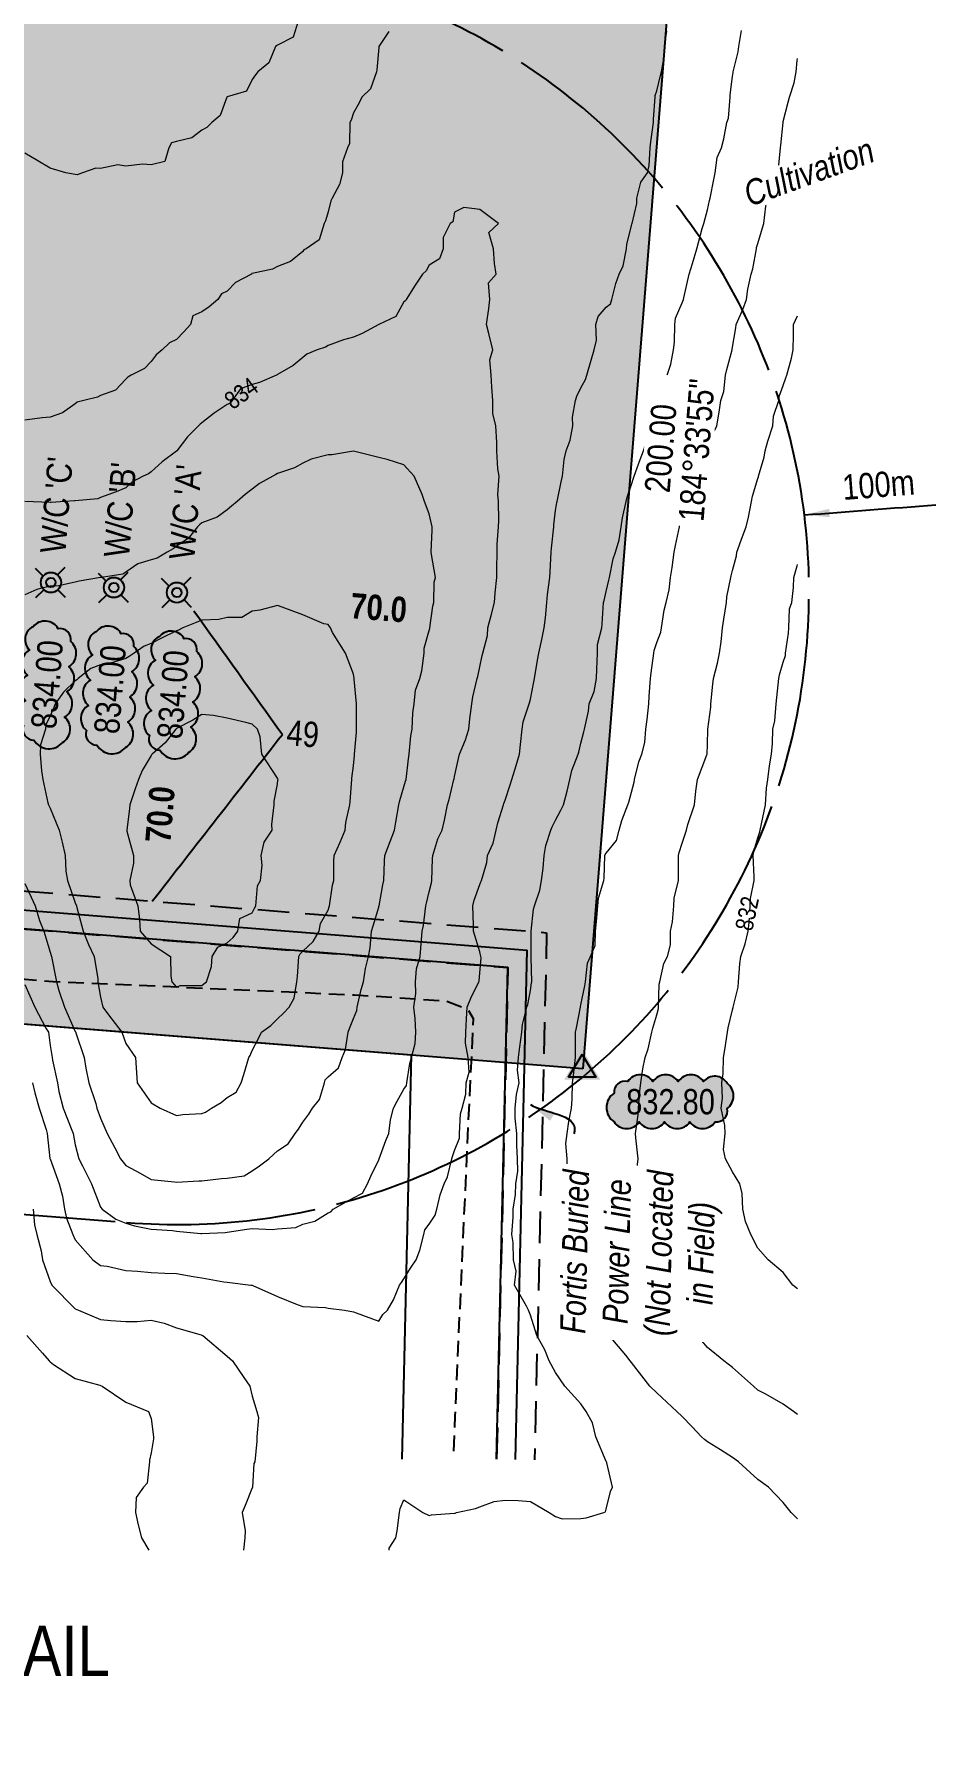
# Model space of a CAD drawing. Extents: x 313085 to 315454, y 5821561 to 5823788.
# Drawn here: x 313749 to 314106, y 5821561 to 5822238 of the extents above; entities that cross this region are included whole.
import ezdxf
from ezdxf.enums import TextEntityAlignment as Align

# ---------------------------------------------------------------- set-up
doc = ezdxf.new("R2010")
doc.units = 0
doc.header["$LTSCALE"] = 5
for name, pattern in [('foc-BUFFER', [16.75, 15, -1.75]), ('foc-FLOWLINE', [3.75, 2.5, -1.25]), ('UG_PIPE', [1.875, 1.25, -0.625])]:
    doc.linetypes.add(name, pattern=pattern)
for name, color, linetype in [('AS-PIPE-UG', 44, 'UG_PIPE'), ('AS-POWER', 104, 'foc-POWER'), ('AUX-BUFFER', 7, 'foc-BUFFER'), ('C-RW', 13, 'Continuous'), ('DETAIL-T', 7, 'Continuous'), ('F-EZE', 190, 'foc-FLOWLINE'), ('L-BD1', 253, 'Continuous'), ('L-MON', 1, 'Continuous'), ('P-ELEVATION', 7, 'Continuous'), ('P-PROPOSED', 10, 'Continuous'), ('P-PROPOSED-H', 21, 'Continuous'), ('P-TXT', 4, 'Continuous')]:
    doc.layers.add(name, color=color, linetype=linetype)
doc.layers.add('C-TOPO-MAJR', color=7, linetype='Continuous', lineweight=15, true_color=0xd3aa5f)
doc.layers.add('C-TOPO-MINR', color=7, linetype='Continuous', lineweight=13, true_color=0xe9d5af)
doc.layers.add('C-TOPO-MAJR-TEXT', color=7, linetype='Continuous', true_color=0x644b1b)
doc.layers.add('T-TEXT', color=48, linetype='Continuous', lineweight=18)
doc.layers.add('T-TIE-T', color=201, linetype='Continuous', lineweight=18)
doc.styles.add('80', font='ARIALN.TTF', dxfattribs={"height": 10})
doc.styles.add('80CG', font='ARIALN.TTF', dxfattribs={"height": 10})
doc.styles.add('80L', font='ARIALN.TTF', dxfattribs={"height": 10})
doc.styles.add('80LS', font='ARIALNI.TTF', dxfattribs={"height": 10})
doc.styles.add('foc-LtypeFont', font='ARIALN.TTF', dxfattribs={"height": 7.35})
doc.styles.add('MtXpl_Arial_Narrow', font='ARIALNI.TTF')
doc.styles.get("Standard").update_dxf_attribs({"font": 'ARIALN.TTF'})
doc.linetypes.add('foc-POWER', pattern='A,6,-1,["P",foc-LtypeFont,S=0.2,R=0,X=-0.625,Y=-0.75],-1.24,4', length=12.24)
doc.dimstyles.new('CG2011', dxfattribs={"dimscale": 5, "dimtxt": 9, "dimasz": 2, "dimexe": 0.2, "dimexo": 0.0625, "dimgap": 0.5, "dimtad": 0, "dimtih": 1, "dimtoh": 1, "dimzin": 0, "dimdsep": 46, "dimtxsty": '80CG', "dimcen": 0.1, "dimse1": 1, "dimse2": 1, "dimclrd": 256, "dimclrt": 256, "dimaunit": 1, "dimadec": 4, "dimazin": 0, "dimtfac": 0.06, "dimtofl": 0, "dimtmove": 0, "dimatfit": 1, "dimfxl": 0.2, "dimtolj": 1, "dimtzin": 0, "dimlwd": -1, "dimarcsym": 0})
doc.dimstyles.new('Compass 5 000', dxfattribs={"dimscale": 5, "dimtxt": 9, "dimasz": 2, "dimexe": 0.2, "dimexo": 0.0625, "dimgap": 0.5, "dimtad": 0, "dimtih": 1, "dimtoh": 1, "dimzin": 0, "dimdsep": 46, "dimtxsty": '80CG', "dimcen": 0.1, "dimse1": 1, "dimse2": 1, "dimclrd": 256, "dimclrt": 256, "dimaunit": 1, "dimadec": 4, "dimazin": 0, "dimtfac": 0.06, "dimtofl": 0, "dimtmove": 0, "dimatfit": 1, "dimfxl": 0.2, "dimtolj": 1, "dimtzin": 0, "dimlwd": -1, "dimarcsym": 0})

# ---------------------------------------------------------------- blocks, each defined once
blk = doc.blocks.new('wa')
at = {"layer": 'P-ELEVATION'}
h = blk.add_hatch(color=111, dxfattribs=at)
h.dxf.hatch_style = 1
edge = h.paths.add_edge_path()
edge.add_arc((-17.35, -4.5), 6.1, 215, 325)
edge.add_arc((-7.35, -4.5), 6.1, 215, 325)
edge.add_arc((2.65, -4.5), 6.1, 215, 325)
edge.add_arc((12.65, -4.5), 6.1, 215, 325)
edge.add_arc((18.14, -3.7), 4.32, 263.43363, 373.43363)
edge.add_arc((18.85, 2.3), 6.1, 305, 415)
edge.add_arc((17.45, 4.39), 5.69, 30.69553, 140.69553)
edge.add_arc((8.05, 4.5), 6.1, 35, 145)
edge.add_arc((-1.95, 4.5), 6.1, 35, 145)
edge.add_arc((-11.95, 4.5), 6.1, 35, 145)
edge.add_arc((-18.04, 3.81), 4.33, 75.42608, 185.42608)
edge.add_arc((-18.36, -2.3), 6.96, 125, 235)
at = {"color": 240, "flags": 128}
blk.add_lwpolyline([(-22.35, -8, 0.520567), (-12.35, -8, 0.520567), (-2.35, -8, 0.520567), (7.65, -8, 0.520567), (17.65, -8, 0.520567), (22.35, -2.7, 0.520567), (22.35, 7.3, 0.520567), (13.05, 8, 0.520567), (3.05, 8, 0.520567), (-6.95, 8, 0.520567), (-16.95, 8, 0.520567), (-22.35, 3.4, 0.520567)], format="xyb", close=True, dxfattribs=at)
at = {"layer": 'P-ELEVATION', "color": 240, "flags": 128}
blk.add_lwpolyline([(0, 0, 12.5, 0, 0), (-12.42, -6.43, 0, 0, 0)], format="xyseb", dxfattribs=at)
at = {"layer": 'P-ELEVATION', "color": 240, "style": '80'}
blk.add_attdef('ELEVATION', text='', height=10, dxfattribs=at).set_placement((0, 0), align=Align.MIDDLE_CENTER)
blk = doc.blocks.new('WC')
at = {"layer": 'L-MON'}
h = blk.add_hatch(color=255, dxfattribs=at)
h.dxf.hatch_style = 1
edge = h.paths.add_edge_path()
edge.add_arc((0, 0), 0.9, 0, 360)
at = {"layer": 'L-MON', "color": 240, "flags": 128}
for points in [[(-0.62, 0.5), (-1.23, 1.12)], [(0.52, 0.61), (1.13, 1.21)], [(-1.18, -1.18), (-0.56, -0.57)], [(1.16, -1.18), (0.56, -0.57)]]:
    blk.add_lwpolyline(points, dxfattribs=at)
at = {"layer": 'L-MON', "color": 240}
for radius in [0.8, 0.373]:
    blk.add_circle((0, 0), radius, dxfattribs=at)
blk = doc.blocks.new('TRIA')
blk.add_hatch(color=255).paths.add_polyline_path([(-0.04, 1.52), (-1.47, -0.87), (1.39, -0.87)])
blk = doc.blocks.new('TRIAA')
blk.add_blockref('TRIA', (0, 0))
blk = doc.blocks.new('TRIB')
at = {"color": 1}
blk.add_lwpolyline([(-1.12, -0.67), (-0.04, 1.13), (1.04, -0.67)], close=True, dxfattribs=at)
blk = doc.blocks.new('TRIBB')
blk.add_blockref('TRIB', (0, 0))
blk = doc.blocks.new('TRICC')
for name in ['TRIAA', 'TRIBB']:
    blk.add_blockref(name, (0, 0))
blk = doc.blocks.new('plspike')
blk.add_blockref('TRICC', (0, 0))

msp = doc.modelspace()

# ---------------------------------------------------------------- hatches: boundary and pattern name
at = {"layer": 'P-PROPOSED-H'}
h = msp.add_hatch(color=256, dxfattribs=at)
h.dxf.hatch_style = 1
h.paths.add_polyline_path([(313966.114, 5821829.221), (313467.756, 5821869.017), (313507.552, 5822367.376), (314005.91, 5822327.579)])

# ---------------------------------------------------------------- linework, layer by layer
at = {"layer": 'AS-PIPE-UG', "flags": 128}
msp.add_lwpolyline([(313276.796, 5821903.891), (313380.02, 5821895.104), (313504.429, 5821884.05), (313626.1, 5821874.204), (313756.625, 5821863.781), (313875.783, 5821858.436), (313912.228, 5821856.029), (313920.575, 5821852.696), (313922.808, 5821849.059), (313920.935, 5821811.304), (313915.523, 5821691.976), (313914.871, 5821674.825)], dxfattribs=at)
at = {"layer": 'AS-POWER', "flags": 128}
for points in [[(313276.847, 5821929.409), (313944.175, 5821876.125)], [(313939.555, 5821674.653), (313944.175, 5821876.125)]]:
    msp.add_lwpolyline(points, dxfattribs=at)
at = {"layer": 'C-RW'}
for points in [[(313932.058, 5821674.825), (313936.516, 5821869.213), (313276.832, 5821921.887)], [(313276.758, 5821884.278), (313898.218, 5821834.656), (313894.552, 5821674.825)]]:
    msp.add_lwpolyline(points, dxfattribs=at)
at = {"layer": 'C-TOPO-MAJR', "linetype": 'Continuous', "lineweight": 15, "flags": 128}
for points, elevation in [([(313745.439, 5821862.583), (313749.378, 5821853.624), (313753.825, 5821845.238), (313754.77, 5821843.626), (313755.437, 5821838.441), (313756.241, 5821833.629), (313756.414, 5821832.651), (313758.403, 5821823.631), (313758.901, 5821820.166), (313760.627, 5821813.633), (313764.107, 5821804.962), (313764.618, 5821803.635), (313765.434, 5821799.16), (313766.823, 5821793.638), (313768.25, 5821790.821), (313771.85, 5821783.64), (313775.432, 5821774.434), (313776.114, 5821773.642), (313781.457, 5821769.67), (313785.43, 5821768.088), (313788.855, 5821767.069), (313795.428, 5821765.741), (313803.88, 5821765.19), (313805.425, 5821765.01), (313815.093, 5821763.975), (313815.423, 5821763.972), (313824.643, 5821764.422), (313825.421, 5821764.589), (313833.278, 5821765.785), (313835.419, 5821766.069), (313843.389, 5821765.672), (313845.417, 5821765.94), (313852.583, 5821766.475), (313855.414, 5821767.68), (313860.168, 5821768.888), (313865.412, 5821772.269), (313866.43, 5821772.624), (313867.344, 5821773.642), (313872.518, 5821776.534), (313875.41, 5821778.132), (313879.015, 5821780.035), (313880.985, 5821783.64), (313882.315, 5821786.732), (313885.408, 5821793.138), (313885.534, 5821793.511), (313885.585, 5821793.638), (313888.235, 5821800.808), (313889.458, 5821803.635), (313890.105, 5821808.936), (313891.226, 5821813.633), (313892.678, 5821816.361), (313895.405, 5821821.088), (313896.401, 5821822.636), (313896.565, 5821823.631), (313897.78, 5821831.254), (313898.446, 5821833.629), (313899.872, 5821839.16), (313900.08, 5821843.626), (313899.888, 5821849.141), (313899.25, 5821853.624), (313900.096, 5821858.932), (313900.009, 5821863.622), (313900.327, 5821868.698), (313901.852, 5821873.62), (313902.131, 5821876.892), (313902.648, 5821883.618), (313903.107, 5821885.914), (313904.014, 5821893.615), (313904.293, 5821894.725), (313905.403, 5821899.134), (313906.236, 5821902.78), (313906.37, 5821903.613), (313906.696, 5821912.318), (313906.865, 5821913.611), (313908.824, 5821920.188), (313910.509, 5821923.609), (313911.464, 5821927.546), (313912.594, 5821933.606), (313913.314, 5821935.694), (313915.182, 5821943.604), (313915.207, 5821943.798), (313915.401, 5821944.808), (313917.017, 5821951.986), (313917.359, 5821953.602), (313919.74, 5821959.261), (313921.059, 5821963.6), (313921.427, 5821967.572), (313922.246, 5821973.598), (313922.646, 5821976.35), (313924.4, 5821983.595), (313924.643, 5821984.351), (313925.399, 5821988.247), (313926.305, 5821992.687), (313926.554, 5821993.593), (313928.44, 5822000.55), (313928.585, 5822003.591), (313930.003, 5822008.984), (313931.226, 5822013.589), (313931.488, 5822017.497), (313932.179, 5822023.586), (313932.072, 5822026.911), (313932.225, 5822033.584), (313932.325, 5822036.656), (313932.771, 5822043.582), (313932.874, 5822046.105), (313932.753, 5822053.58), (313932.591, 5822056.386), (313932.998, 5822063.578), (313932.513, 5822066.461), (313932.16, 5822073.575), (313932.086, 5822076.886), (313931.681, 5822083.573), (313930.592, 5822088.378), (313930.492, 5822093.571), (313930.112, 5822098.855), (313929.942, 5822103.569), (313929.396, 5822109.57), (313930.547, 5822113.566), (313928.96, 5822120.003), (313928.102, 5822123.564), (313928.975, 5822129.986), (313929.371, 5822133.562), (313928.818, 5822140.141), (313931.914, 5822143.56), (313931.161, 5822147.795), (313930.835, 5822153.558), (313928.957, 5822159.997), (313928.957, 5822159.997), (313932.747, 5822163.555), (313925.399, 5822169.122), (313919.064, 5822169.89), (313915.401, 5822168.106), (313914.729, 5822164.228), (313913.648, 5822163.555), (313910.877, 5822158.081), (313910.95, 5822153.558), (313909.407, 5822149.554), (313905.403, 5822147.093), (313904.175, 5822144.788), (313902.782, 5822143.56), (313899.85, 5822139.115), (313896.225, 5822133.562), (313895.964, 5822133.003), (313895.405, 5822132.624), (313892.248, 5822126.721), (313885.443, 5822123.564), (313885.418, 5822123.554), (313885.408, 5822123.553), (313878.874, 5822120.1), (313875.41, 5822118.635), (313871.46, 5822117.517), (313865.412, 5822115.295), (313864.355, 5822114.624), (313861.037, 5822113.566), (313857.054, 5822111.927), (313855.414, 5822110.57), (313851.581, 5822107.402), (313845.417, 5822103.82), (313845.268, 5822103.717), (313844.943, 5822103.569), (313838.336, 5822100.652), (313835.419, 5822099.934), (313830.774, 5822098.216), (313827.403, 5822093.571), (313826.607, 5822092.385), (313825.421, 5822091.918), (313820.404, 5822088.59), (313815.423, 5822084.687), (313814.86, 5822084.136), (313814.134, 5822083.573), (313809.781, 5822079.218), (313805.55, 5822073.575), (313805.495, 5822073.506), (313805.425, 5822073.451), (313799.773, 5822069.23), (313795.428, 5822065.289), (313794.408, 5822064.597), (313792.323, 5822063.578), (313787.782, 5822061.226), (313785.43, 5822059.061), (313781.621, 5822057.388), (313775.432, 5822055.154), (313774.312, 5822054.7), (313765.434, 5822053.878), (313765.158, 5822053.856), (313761.292, 5822053.58), (313755.82, 5822053.196), (313755.437, 5822053.17), (313745.454, 5822053.564)], 2084.537), ([(314050.978, 5821742.2), (314049.198, 5821743.649), (314045.372, 5821748.59), (314039.474, 5821753.646), (314035.374, 5821758.245), (314032.636, 5821763.644), (314030.507, 5821768.775), (314029.392, 5821773.642), (314029.116, 5821779.9), (314028.186, 5821783.64), (314025.377, 5821788.367), (314022.595, 5821793.638), (314021.723, 5821797.291), (314022.394, 5821803.635), (314022.266, 5821806.746), (314020.802, 5821813.633), (314021.425, 5821817.585), (314021.093, 5821823.631), (314021.678, 5821827.329), (314021.819, 5821833.629), (314022.278, 5821836.727), (314023.397, 5821843.626), (314023.661, 5821845.342), (314025.377, 5821852.54), (314025.545, 5821853.456), (314025.638, 5821853.624), (314027.574, 5821861.424), (314027.684, 5821863.622), (314028.296, 5821870.7), (314028.56, 5821873.62), (314030.392, 5821878.602), (314031.501, 5821883.618), (314031.913, 5821887.079), (314032.368, 5821893.615), (314032.4, 5821896.59), (314033.881, 5821903.613), (314033.87, 5821905.118), (314033.506, 5821913.611), (314033.712, 5821915.273), (314035.374, 5821920.614), (314036.107, 5821922.876), (314036.218, 5821923.609), (314037.841, 5821931.139), (314038.377, 5821933.606), (314038.829, 5821940.149), (314039.344, 5821943.604), (314040.002, 5821948.975), (314040.799, 5821953.602), (314041.166, 5821957.808), (314041.241, 5821963.6), (314042.079, 5821966.893), (314042.573, 5821973.598), (314042.922, 5821976.048), (314043.683, 5821983.595), (314043.956, 5821985.011), (314045.372, 5821990.023), (314046.291, 5821992.674), (314046.342, 5821993.593), (314047.48, 5822001.483), (314047.606, 5822003.591), (314047.862, 5822011.099), (314048.797, 5822013.589), (314049.421, 5822019.537), (314049.614, 5822023.586), (314050.861, 5822028.095), (314050.978, 5822028.686)], 2079.538)]:
    msp.add_lwpolyline(points, dxfattribs=dict(at, elevation=elevation))
at = {"layer": 'C-TOPO-MINR', "linetype": 'Continuous', "lineweight": 13, "flags": 128}
for points, elevation in [([(313853.537, 5822243.538), (313851.62, 5822237.334), (313845.417, 5822234.137), (313845.062, 5822233.895), (313844.658, 5822233.54), (313841.903, 5822227.055), (313837.665, 5822223.542), (313836.637, 5822222.324), (313835.419, 5822220.48), (313833.082, 5822215.881), (313825.421, 5822213.638), (313825.381, 5822213.584), (313825.337, 5822213.544), (313822.728, 5822206.239), (313819.414, 5822203.546), (313817.404, 5822201.566), (313815.423, 5822200.424), (313811.557, 5822197.415), (313805.425, 5822195.976), (313803.439, 5822195.535), (313802.415, 5822193.549), (313800.86, 5822188.117), (313795.428, 5822186.716), (313791.984, 5822186.995), (313785.43, 5822186.301), (313782.22, 5822186.761), (313775.432, 5822185.336), (313773.501, 5822185.482), (313768.226, 5822183.551), (313766.169, 5822182.816), (313765.434, 5822183.007), (313761.681, 5822183.551), (313755.437, 5822185.414), (313750.584, 5822188.403), (313745.439, 5822191.348)], 2082.537), ([(313889.371, 5822239.574), (313885.46, 5822233.54), (313885.439, 5822233.509), (313885.408, 5822233.166), (313884.66, 5822224.289), (313884.556, 5822223.542), (313882.129, 5822216.823), (313878.712, 5822213.544), (313877.713, 5822211.242), (313875.41, 5822207.371), (313874.473, 5822204.483), (313874.022, 5822203.546), (313873.81, 5822195.149), (313873.039, 5822193.549), (313871.042, 5822187.918), (313871.072, 5822183.551), (313869.916, 5822179.047), (313866.987, 5822173.553), (313866.485, 5822172.48), (313865.412, 5822168.235), (313864.344, 5822164.623), (313863.826, 5822163.555), (313861.884, 5822157.086), (313856.681, 5822153.558), (313855.834, 5822153.138), (313855.414, 5822152.504), (313850.5, 5822148.475), (313845.417, 5822146.536), (313843.458, 5822145.519), (313835.419, 5822143.804), (313835.247, 5822143.732), (313835.055, 5822143.56), (313828.802, 5822140.179), (313825.421, 5822136.774), (313823.291, 5822135.692), (313821.838, 5822133.562), (313818.372, 5822130.614), (313815.423, 5822128.56), (313811.968, 5822127.02), (313810.977, 5822123.564), (313808.294, 5822120.696), (313805.425, 5822117.637), (313802.677, 5822116.315), (313799.751, 5822113.566), (313797.441, 5822111.553), (313795.428, 5822108.946), (313792.819, 5822106.178), (313787.515, 5822103.569), (313786.172, 5822102.826), (313785.43, 5822101.935), (313781.328, 5822097.673), (313775.432, 5822095.494), (313774.173, 5822094.83), (313768.82, 5822093.571), (313766.129, 5822092.876), (313765.434, 5822092.284), (313760.329, 5822088.679), (313755.437, 5822087.01), (313752.38, 5822086.629), (313745.439, 5822085.727)], 2083.537), ([(313748.457, 5821823.631), (313749.437, 5821819.633), (313751.091, 5821813.633), (313753.923, 5821805.148), (313754.336, 5821803.635), (313755.422, 5821793.652), (313755.424, 5821793.638), (313755.437, 5821793.597), (313759.096, 5821783.64), (313760.334, 5821778.743), (313761.124, 5821773.642), (313761.905, 5821770.113), (313764.417, 5821763.644), (313765.434, 5821761.476), (313772.341, 5821753.646), (313775.432, 5821751.418), (313777.988, 5821751.091), (313785.43, 5821749.444), (313789.983, 5821749.093), (313795.428, 5821748.631), (313800.77, 5821748.304), (313805.425, 5821748.172), (313811.981, 5821747.091), (313815.423, 5821746.513), (313824.179, 5821744.89), (313825.421, 5821744.841), (313834.885, 5821743.649), (313835.419, 5821743.551), (313835.626, 5821743.441), (313845.417, 5821739.118), (313853.156, 5821735.91), (313855.414, 5821735.176), (313864.362, 5821734.701), (313865.412, 5821734.513), (313871.938, 5821733.651), (313875.41, 5821733.038), (313876.446, 5821732.614), (313885.408, 5821729.387), (313887.113, 5821731.946), (313888.858, 5821733.651), (313891.288, 5821737.768), (313893.671, 5821743.649), (313894.419, 5821744.635), (313895.405, 5821746.129), (313898.276, 5821750.776), (313900.216, 5821753.646), (313901.632, 5821757.417), (313903.253, 5821763.644), (313903.593, 5821765.454), (313905.403, 5821767.784), (313907.754, 5821771.291), (313908.338, 5821773.642), (313909.686, 5821779.357), (313911.282, 5821783.64), (313912.64, 5821786.4), (313914.28, 5821793.638), (313914.543, 5821794.496), (313915.401, 5821796.913), (313917.317, 5821801.719), (313917.431, 5821803.635), (313917.699, 5821811.335), (313918.441, 5821813.633), (313919.857, 5821819.175), (313919.993, 5821823.631), (313921.233, 5821827.797), (313920.787, 5821833.629), (313919.761, 5821839.267), (313919.885, 5821843.626), (313920.114, 5821848.911), (313920.437, 5821853.624), (313921.907, 5821857.116), (313925.026, 5821863.622), (313925.127, 5821863.894), (313925.399, 5821867.212), (313925.914, 5821873.105), (313925.799, 5821873.62), (313925.399, 5821875.484), (313922.956, 5821883.618), (313922.967, 5821886.049), (313922.701, 5821893.615), (313923.135, 5821895.879), (313925.399, 5821902.04), (313925.832, 5821903.18), (313926.101, 5821903.613), (313928.204, 5821910.805), (313928.479, 5821913.611), (313930.625, 5821918.382), (313931.866, 5821923.609), (313932.499, 5821926.506), (313934.794, 5821933.606), (313934.922, 5821934.081), (313935.397, 5821935.424), (313937.431, 5821941.569), (313938.042, 5821943.604), (313939.799, 5821949.2), (313941.104, 5821953.602), (313941.549, 5821957.448), (313942.201, 5821963.6), (313942.503, 5821966.491), (313944.974, 5821973.598), (313945.081, 5821973.911), (313945.394, 5821975.384), (313946.712, 5821982.278), (313946.97, 5821983.595), (313948.157, 5821990.83), (313948.686, 5821993.593), (313949.922, 5821999.064), (313950.903, 5822003.591), (313951.376, 5822007.607), (313951.954, 5822013.589), (313952.128, 5822016.853), (313953.027, 5822023.586), (313953.167, 5822025.812), (313953.587, 5822033.584), (313953.786, 5822035.191), (313954.623, 5822043.582), (313954.66, 5822044.314), (313955.392, 5822049.991), (313955.832, 5822053.14), (313955.932, 5822053.58), (313957.634, 5822061.336), (313958.091, 5822063.578), (313958.714, 5822070.253), (313959.578, 5822073.575), (313961.162, 5822077.803), (313962.151, 5822083.573), (313962.047, 5822086.916), (313963.282, 5822093.571), (313963.736, 5822095.225), (313965.39, 5822098.528), (313967.135, 5822101.824), (313967.738, 5822103.569), (313969.409, 5822109.547), (313970.664, 5822113.566), (313971.482, 5822117.472), (313971.222, 5822123.564), (313972.153, 5822126.799), (313975.388, 5822130.524), (313977.132, 5822131.817), (313977.629, 5822133.562), (313979.155, 5822139.792), (313980.567, 5822143.56), (313982.139, 5822146.807), (313983.476, 5822153.558), (313983.602, 5822155.341), (313985.385, 5822162.687), (313985.53, 5822163.411), (313985.586, 5822163.555), (313987.469, 5822171.469), (313987.547, 5822173.553), (313989.045, 5822179.891), (313991.709, 5822183.551), (313992.433, 5822186.501), (313992.751, 5822193.549), (313993.017, 5822195.915), (313994.036, 5822203.546), (313994.114, 5822204.816), (313994.775, 5822213.544), (313994.795, 5822214.133), (313995.383, 5822216.025), (313996.861, 5822222.065), (313997.218, 5822223.542), (313998.453, 5822230.47), (313998.446, 5822233.54), (313999.296, 5822239.625)], 2083.537), ([(313889.539, 5821638.819), (313889.545, 5821639.534), (313892.15, 5821643.671), (313892.716, 5821646.36), (313893.612, 5821653.669), (313893.874, 5821655.2), (313895.405, 5821658.729), (313902.926, 5821653.669), (313905.403, 5821652.476), (313906.338, 5821652.734), (313915.401, 5821653.443), (313915.626, 5821653.444), (313916.212, 5821653.669), (313923.747, 5821655.32), (313925.399, 5821655.881), (313931.096, 5821657.969), (313935.397, 5821658.577), (313940.63, 5821658.433), (313945.394, 5821657.995), (313952.816, 5821653.669), (313955.392, 5821652.109), (313957.942, 5821651.119), (313965.39, 5821651.274), (313967.525, 5821651.534), (313974.457, 5821653.669), (313975.16, 5821653.897), (313975.388, 5821654.965), (313977.054, 5821662), (313977.916, 5821663.666), (313975.679, 5821673.373), (313975.491, 5821673.664), (313975.388, 5821673.883), (313971.279, 5821683.662), (313969.952, 5821689.097), (313967.517, 5821693.66), (313965.39, 5821696.644), (313958.968, 5821703.658), (313955.392, 5821709.055), (313952.804, 5821713.655), (313951.079, 5821717.968), (313947.912, 5821723.653), (313945.394, 5821731.682), (313944.668, 5821733.651), (313943.808, 5821735.237), (313939.169, 5821743.649), (313939.843, 5821749.2), (313938.747, 5821753.646), (313938.533, 5821760.508), (313938.105, 5821763.644), (313938.527, 5821770.512), (313938.552, 5821773.642), (313939.532, 5821779.505), (313939.636, 5821783.64), (313940.376, 5821788.658), (313940.369, 5821793.638), (313940.05, 5821798.982), (313939.995, 5821803.635), (313939.343, 5821809.687), (313939.413, 5821813.633), (313939.944, 5821819.083), (313940.914, 5821823.631), (313940.357, 5821828.669), (313940.677, 5821833.629), (313941.19, 5821837.833), (313942.017, 5821843.626), (313942.323, 5821846.698), (313943.962, 5821853.624), (313944.351, 5821854.667), (313945.394, 5821860.135), (313945.885, 5821863.131), (313945.978, 5821863.622), (313945.671, 5821873.343), (313945.7, 5821873.62), (313945.737, 5821883.275), (313945.774, 5821883.618), (313946.69, 5821892.319), (313947.047, 5821893.615), (313949.179, 5821899.828), (313949.782, 5821903.613), (313950.519, 5821908.486), (313950.814, 5821913.611), (313951.463, 5821917.54), (313953.442, 5821923.609), (313954.044, 5821924.957), (313955.392, 5821927.596), (313957.443, 5821931.556), (313958.489, 5821933.606), (313959.934, 5821939.062), (313961.015, 5821943.604), (313961.756, 5821947.238), (313964.287, 5821953.602), (313964.541, 5821954.451), (313965.39, 5821957.984), (313966.563, 5821962.427), (313966.833, 5821963.6), (313968.318, 5821970.669), (313968.61, 5821973.598), (313970.598, 5821978.387), (313971.496, 5821983.595), (313971.702, 5821987.281), (313971.895, 5821993.593), (313971.954, 5821997.027), (313973.631, 5822003.591), (313973.836, 5822005.142), (313974.317, 5822013.589), (313974.576, 5822014.401), (313975.388, 5822018.038), (313976.465, 5822022.509), (313976.628, 5822023.586), (313978.076, 5822030.896), (313979.025, 5822033.584), (313980.492, 5822038.478), (313981.315, 5822043.582), (313981.851, 5822047.117), (313983.273, 5822053.58), (313983.649, 5822055.316), (313985.385, 5822060.291), (313986.17, 5822062.793), (313986.397, 5822063.578), (313988.753, 5822070.208), (313990.19, 5822073.575), (313991.442, 5822077.517), (313992.928, 5822083.573), (313993.22, 5822085.736), (313995.372, 5822093.571), (313995.375, 5822093.579), (313995.383, 5822093.6), (313998.211, 5822100.741), (313999.495, 5822103.569), (314001.005, 5822107.945), (314001.991, 5822113.566), (314002.341, 5822116.607), (314002.588, 5822123.564), (314002.784, 5822126.161), (314005.381, 5822132.147), (314005.905, 5822133.562), (314006.041, 5822134.222), (314008.226, 5822143.56), (314009.539, 5822147.717), (314011.263, 5822153.558), (314013.382, 5822161.559), (314014.001, 5822163.555), (314015.379, 5822168.977), (314016.225, 5822172.707), (314016.498, 5822173.553), (314017.925, 5822181.004), (314018.524, 5822183.551), (314019.296, 5822189.631), (314020.915, 5822193.549), (314021.914, 5822197.011), (314023.135, 5822203.546), (314023.684, 5822205.239), (314024.391, 5822213.544), (314024.444, 5822214.477), (314025.377, 5822221.726), (314025.59, 5822223.328), (314025.632, 5822223.542), (314027.513, 5822231.404), (314027.845, 5822233.54), (314028.954, 5822239.96)], 2082.537), ([(314050.978, 5821651.18), (314048.545, 5821653.669), (314045.372, 5821657.666), (314039.523, 5821663.666), (314035.374, 5821666.73), (314027.668, 5821673.664), (314025.377, 5821675.375), (314020.522, 5821678.519), (314015.379, 5821681.662), (314014.263, 5821682.546), (314013.099, 5821683.662), (314009.339, 5821687.62), (314005.381, 5821691.598), (314003.372, 5821693.66), (313995.383, 5821701.06), (313992.651, 5821703.658), (313985.385, 5821712.975), (313984.909, 5821713.655), (313983.114, 5821715.927), (313976.599, 5821723.653), (313975.388, 5821725.283), (313968.376, 5821733.651), (313965.39, 5821740.637), (313964.234, 5821743.649), (313963.485, 5821745.553), (313960.624, 5821753.646), (313959.268, 5821759.768), (313958.904, 5821763.644), (313958.937, 5821770.097), (313958.444, 5821773.642), (313958.73, 5821780.302), (313958.902, 5821783.64), (313959.944, 5821789.085), (313959.915, 5821793.638), (313959.412, 5821799.616), (313959.922, 5821803.635), (313960.626, 5821808.399), (313961.657, 5821813.633), (313961.882, 5821817.141), (313962.056, 5821823.631), (313962.417, 5821826.603), (313963.176, 5821833.629), (313963.209, 5821835.809), (313963.194, 5821843.626), (313963.638, 5821845.378), (313965.23, 5821853.624), (313965.263, 5821853.751), (313965.39, 5821854.448), (313966.97, 5821862.041), (313967.184, 5821863.622), (313967.992, 5821871.018), (313969.119, 5821873.62), (313971.023, 5821877.984), (313971.174, 5821883.618), (313971.517, 5821887.489), (313972.078, 5821893.615), (313972.351, 5821896.652), (313974.483, 5821903.613), (313974.538, 5821904.463), (313974.811, 5821913.611), (313975.007, 5821913.992), (313975.388, 5821914.468), (313979.465, 5821919.532), (313980.554, 5821923.609), (313981.557, 5821927.437), (313983.945, 5821933.606), (313984.357, 5821934.635), (313985.385, 5821938.622), (313986.46, 5821942.53), (313986.625, 5821943.604), (313988.31, 5821950.677), (313989.509, 5821953.602), (313990.684, 5821958.302), (313991.029, 5821963.6), (313991.627, 5821967.356), (313992.26, 5821973.598), (313992.363, 5821976.618), (313992.886, 5821983.595), (313993.209, 5821985.77), (313994.175, 5821993.593), (313994.335, 5821994.641), (313995.383, 5821997.812), (313997.051, 5822001.923), (313997.213, 5822003.591), (313998.32, 5822010.651), (313999.078, 5822013.589), (314000.307, 5822018.663), (314000.877, 5822023.586), (314001.48, 5822027.488), (314002.29, 5822033.584), (314002.804, 5822036.161), (314004.378, 5822043.582), (314004.565, 5822044.398), (314005.381, 5822047.074), (314007.892, 5822053.58), (314009.043, 5822057.242), (314011.722, 5822063.578), (314013.976, 5822072.173), (314014.246, 5822073.575), (314014.619, 5822074.335), (314015.379, 5822075.883), (314019.117, 5822083.573), (314020.078, 5822088.872), (314020.671, 5822093.571), (314021.852, 5822097.095), (314022.554, 5822103.569), (314023.097, 5822105.848), (314025.204, 5822113.566), (314025.207, 5822113.736), (314025.377, 5822114.677), (314026.604, 5822122.337), (314026.758, 5822123.564), (314029.361, 5822129.578), (314030.923, 5822133.562), (314031.392, 5822137.545), (314032.722, 5822143.56), (314033.338, 5822145.596), (314034.777, 5822153.558), (314034.817, 5822154.114), (314035.374, 5822155.66), (314037.143, 5822161.787), (314037.679, 5822163.555), (314038.513, 5822170.414), (314039.266, 5822173.553), (314040.939, 5822177.986), (314042.97, 5822183.551), (314043.539, 5822185.384), (314044.34, 5822193.549), (314044.395, 5822194.526), (314045.304, 5822203.546), (314045.314, 5822203.604), (314045.372, 5822203.874), (314047.386, 5822211.53), (314047.807, 5822213.544), (314049.711, 5822219.203), (314050.461, 5822223.542), (314050.878, 5822228.034), (314050.978, 5822228.883)], 2081.537), ([(314050.978, 5821692.429), (314049.478, 5821693.66), (314045.372, 5821696.491), (314038.525, 5821700.507), (314035.374, 5821702.103), (314033.691, 5821703.658), (314025.377, 5821711.001), (314021.868, 5821713.655), (314015.379, 5821718.906), (314013.246, 5821721.521), (314010.662, 5821723.653), (314008.172, 5821726.444), (314005.381, 5821729.351), (314001.293, 5821733.651), (313996.013, 5821743.019), (313995.59, 5821743.649), (313995.383, 5821744.069), (313990.355, 5821753.646), (313989.555, 5821759.475), (313988.382, 5821763.644), (313987.6, 5821771.428), (313987.139, 5821773.642), (313987.012, 5821782.013), (313987.142, 5821783.64), (313987.726, 5821791.297), (313988.017, 5821793.638), (313987.151, 5821801.87), (313987.035, 5821803.635), (313988.029, 5821810.99), (313988.191, 5821813.633), (313988.718, 5821820.298), (313989.134, 5821823.631), (313989.825, 5821829.189), (313990.762, 5821833.629), (313991.975, 5821837.036), (313993.494, 5821843.626), (313993.785, 5821845.225), (313995.383, 5821850.47), (313996.017, 5821852.991), (313996.054, 5821853.624), (313996.361, 5821862.644), (313996.541, 5821863.622), (313998.172, 5821870.831), (313999.57, 5821873.62), (314000.787, 5821878.213), (314000.821, 5821883.618), (314001.63, 5821887.368), (314002.162, 5821893.615), (314002.316, 5821896.68), (314003.964, 5821903.613), (314003.987, 5821905.007), (314004.013, 5821913.611), (314004.266, 5821914.726), (314005.381, 5821918.452), (314007.078, 5821923.609), (314007.62, 5821925.848), (314010.258, 5821933.606), (314010.765, 5821938.991), (314011.509, 5821943.604), (314015.201, 5821953.424), (314015.246, 5821953.602), (314015.379, 5821957.601), (314015.537, 5821963.442), (314015.559, 5821963.6), (314016.759, 5821972.217), (314016.785, 5821973.598), (314017.612, 5821981.362), (314017.774, 5821983.595), (314019.356, 5821989.616), (314020.182, 5821993.593), (314020.833, 5821998.137), (314021.392, 5822003.591), (314021.892, 5822007.076), (314022.952, 5822013.589), (314023.119, 5822015.846), (314024.632, 5822023.586), (314024.765, 5822024.198), (314025.377, 5822026.323), (314026.85, 5822032.111), (314027.107, 5822033.584), (314029.232, 5822039.727), (314030.677, 5822043.582), (314031.62, 5822047.336), (314032.798, 5822053.58), (314033.255, 5822055.699), (314035.374, 5822062.705), (314035.567, 5822063.385), (314035.638, 5822063.578), (314037.861, 5822071.089), (314038.269, 5822073.575), (314039.261, 5822077.462), (314041.262, 5822083.573), (314041.576, 5822087.37), (314043.678, 5822093.571), (314043.799, 5822095.144), (314045.372, 5822099.44), (314046.468, 5822102.473), (314046.8, 5822103.569), (314048.71, 5822110.228), (314049.384, 5822113.566), (314049.519, 5822119.418), (314049.512, 5822123.564), (314050.978, 5822126.998)], 2080.538), ([(313745.439, 5821902.503), (313749.612, 5821893.615), (313751.215, 5821887.839), (313752.941, 5821883.618), (313755.437, 5821875.279), (313756.064, 5821873.62), (313756.095, 5821872.961), (313757.942, 5821863.622), (313758.855, 5821860.204), (313761.163, 5821853.624), (313765.434, 5821843.996), (313765.654, 5821843.626), (313765.696, 5821843.365), (313768.971, 5821833.629), (313769.629, 5821829.434), (313770.728, 5821823.631), (313773.556, 5821815.509), (313773.931, 5821813.633), (313775.432, 5821809.677), (313777.998, 5821803.635), (313781.079, 5821797.988), (313783.279, 5821793.638), (313785.43, 5821790.92), (313791.132, 5821787.935), (313795.428, 5821785.427), (313804.601, 5821784.465), (313805.425, 5821784.409), (313814.256, 5821784.807), (313815.423, 5821784.852), (313823.239, 5821785.822), (313825.421, 5821785.947), (313832.174, 5821786.885), (313835.419, 5821788.805), (313838.275, 5821790.782), (313841.964, 5821793.638), (313843.75, 5821795.304), (313845.417, 5821796.72), (313849.565, 5821799.486), (313852.409, 5821803.635), (313853.707, 5821805.342), (313855.414, 5821808.086), (313857.838, 5821811.209), (313859.216, 5821813.633), (313862.052, 5821816.993), (313863.915, 5821823.631), (313864.241, 5821824.802), (313865.412, 5821825.974), (313869.515, 5821829.525), (313870.954, 5821833.629), (313872.263, 5821836.776), (313873.297, 5821843.626), (313873.866, 5821845.17), (313875.41, 5821849.081), (313876.817, 5821852.217), (313876.947, 5821853.624), (313878.54, 5821860.491), (313879.35, 5821863.622), (313880.139, 5821868.89), (313881.332, 5821873.62), (313882.045, 5821876.982), (313882.559, 5821883.618), (313883.232, 5821885.794), (313885.408, 5821893.105), (313885.522, 5821893.501), (313885.541, 5821893.615), (313887.045, 5821901.976), (313887.437, 5821903.613), (313887.728, 5821911.29), (313887.87, 5821913.611), (313889.973, 5821919.043), (313891.667, 5821923.609), (313892.238, 5821926.776), (313893.344, 5821933.606), (313893.738, 5821935.274), (313895.405, 5821940.742), (313896.059, 5821942.951), (313896.278, 5821943.604), (313897.166, 5821951.842), (313897.417, 5821953.602), (313898.145, 5821960.86), (313898.602, 5821963.6), (313898.962, 5821970.041), (313899.444, 5821973.598), (313900.013, 5821978.988), (313901.641, 5821983.595), (313902.433, 5821986.566), (313903.401, 5821993.593), (313903.355, 5821995.641), (313905.403, 5822002.552), (313905.593, 5822003.401), (313905.623, 5822003.591), (313906.789, 5822012.203), (313907.238, 5822013.589), (313907.307, 5822021.683), (313907.877, 5822023.586), (313906.325, 5822032.663), (313906.15, 5822033.584), (313906.54, 5822042.445), (313906.54, 5822042.445), (313906.563, 5822043.582), (313905.403, 5822048.659), (313903.566, 5822053.58), (313902.602, 5822056.381), (313899.406, 5822063.578), (313895.405, 5822068.13), (313888.803, 5822070.18), (313885.408, 5822070.962), (313875.455, 5822073.531), (313875.41, 5822073.549), (313866.873, 5822072.115), (313865.412, 5822072.057), (313858.694, 5822070.296), (313855.414, 5822068.694), (313852.096, 5822066.896), (313845.417, 5822064.622), (313844.776, 5822064.218), (313843.585, 5822063.578), (313838.251, 5822060.746), (313835.419, 5822058.52), (313832.594, 5822056.404), (313829.381, 5822053.58), (313827.227, 5822051.774), (313825.421, 5822050.334), (313821.591, 5822047.412), (313815.423, 5822045.132), (313814.6, 5822044.405), (313813.741, 5822043.582), (313810.013, 5822038.994), (313805.425, 5822035.936), (313804.099, 5822034.911), (313801.79, 5822033.584), (313797.796, 5822031.216), (313795.428, 5822030.531), (313790.106, 5822028.908), (313785.43, 5822025.576), (313784.187, 5822024.829), (313775.791, 5822023.586), (313775.486, 5822023.532), (313775.432, 5822023.509), (313766.903, 5822022.118), (313765.434, 5822021.643), (313758.808, 5822020.215), (313755.437, 5822020.078), (313750.24, 5822018.785), (313745.439, 5822016.636)], 2085.537), ([(313748.718, 5821773.642), (313749.295, 5821767.501), (313750.19, 5821763.644), (313751.951, 5821757.132), (313752.397, 5821753.646), (313755.437, 5821745.08), (313756.207, 5821743.649), (313765.434, 5821734.252), (313766.684, 5821733.651), (313775.432, 5821730.057), (313779.501, 5821729.582), (313785.43, 5821729.213), (313789.866, 5821729.214), (313795.428, 5821729.708), (313800.57, 5821728.509), (313805.425, 5821726.771), (313815.139, 5821723.937), (313815.423, 5821723.88), (313815.915, 5821723.653), (313825.421, 5821715.514), (313827.625, 5821713.655), (313832.066, 5821707.011), (313834.467, 5821703.658), (313835.419, 5821699.73), (313837.218, 5821693.66), (313837.828, 5821691.25), (313837.265, 5821683.662), (313837.202, 5821681.879), (313836.391, 5821673.664), (313836.014, 5821673.069), (313835.538, 5821663.666), (313835.532, 5821663.554), (313835.419, 5821663.43), (313832.593, 5821656.494), (313831.395, 5821653.669), (313832.625, 5821646.464), (313832.51, 5821643.671), (313831.983, 5821638.819)], 2082.537), ([(313746.319, 5821723.653), (313752.444, 5821716.648), (313755.03, 5821713.655), (313755.437, 5821713.222), (313756.839, 5821712.253), (313765.434, 5821706.647), (313775.072, 5821704.018), (313775.432, 5821703.904), (313776.038, 5821703.658), (313785.43, 5821697.319), (313794.43, 5821693.66), (313795.428, 5821690.897), (313796.414, 5821683.662), (313796.303, 5821682.787), (313795.428, 5821677.276), (313794.734, 5821674.358), (313794.716, 5821673.664), (313793.79, 5821665.304), (313792.338, 5821663.666), (313789.516, 5821659.58), (313789.214, 5821653.669), (313790.335, 5821648.763), (313791.588, 5821643.671), (313794.45, 5821638.819)], 2081.537)]:
    msp.add_lwpolyline(points, dxfattribs=dict(at, elevation=elevation))
for points, elevation in [([(313875.757, 5821983.249), (313875.773, 5821983.595), (313875.41, 5821985.27), (313872.239, 5821993.593), (313867.179, 5822001.824), (313866.296, 5822003.591), (313865.412, 5822004.885), (313863.752, 5822005.251), (313855.414, 5822008.729), (313847.275, 5822011.73), (313845.417, 5822012.413), (313838.404, 5822010.603), (313835.419, 5822010.254), (313831.287, 5822007.723), (313825.421, 5822007.732), (313822.129, 5822006.883), (313815.423, 5822006.599), (313813.267, 5822005.747), (313808.015, 5822003.591), (313806.264, 5822002.752), (313805.425, 5822002.492), (313799.505, 5821999.514), (313795.428, 5821997.372), (313792.646, 5821996.375), (313788.724, 5821993.593), (313786.781, 5821992.242), (313785.43, 5821991.435), (313779.412, 5821989.613), (313775.432, 5821989.012), (313771.54, 5821987.487), (313766.525, 5821983.595), (313766.042, 5821982.988), (313765.434, 5821982.596), (313760.822, 5821978.21), (313757.445, 5821973.598), (313756.888, 5821972.146), (313755.437, 5821968.842), (313753.827, 5821965.209), (313753.645, 5821963.6), (313751.725, 5821957.314), (313751.526, 5821953.602), (313752.016, 5821947.024), (313752.573, 5821943.604), (313754.621, 5821934.422), (313754.839, 5821933.606), (313755.437, 5821932.32), (313758.985, 5821923.609), (313760.169, 5821918.876), (313761.441, 5821913.611), (313761.639, 5821907.409), (313762.299, 5821903.613), (313765.434, 5821894.816), (313765.839, 5821893.615), (313766.015, 5821893.035), (313768.577, 5821883.618), (313770.655, 5821878.397), (313772.902, 5821873.62), (313774.305, 5821864.749), (313774.361, 5821863.622), (313775.432, 5821857.567), (313776.275, 5821853.624), (313778.575, 5821850.481), (313783.833, 5821843.626), (313785.43, 5821839.188), (313789.199, 5821833.629), (313789.47, 5821829.588), (313789.942, 5821823.631), (313795.428, 5821815.771), (313798.96, 5821813.633), (313805.425, 5821810.654), (313807.891, 5821811.168), (313815.423, 5821811.499), (313816.975, 5821812.081), (313819.302, 5821813.633), (313823.133, 5821815.922), (313825.421, 5821817.828), (313829.07, 5821819.982), (313831.08, 5821823.631), (313832.104, 5821826.945), (313834.105, 5821833.629), (313834.626, 5821834.421), (313835.419, 5821836.365), (313837.817, 5821841.229), (313839.09, 5821843.626), (313842.771, 5821846.272), (313845.417, 5821848.969), (313847.812, 5821851.229), (313849.967, 5821853.624), (313851.954, 5821857.085), (313853.05, 5821863.622), (313853.342, 5821865.695), (313853.865, 5821873.62), (313854.313, 5821874.721), (313855.414, 5821875.665), (313859.494, 5821879.537), (313861.921, 5821883.618), (313862.43, 5821886.6), (313865.412, 5821891.951), (313865.805, 5821893.223), (313865.919, 5821893.615), (313867.175, 5821901.85), (313867.638, 5821903.613), (313867.683, 5821911.34), (313867.768, 5821913.611), (313870.183, 5821918.838), (313872.105, 5821923.609), (313872.378, 5821926.64), (313873.982, 5821933.606), (313874.11, 5821934.906), (313874.845, 5821943.604), (313874.854, 5821944.16), (313875.41, 5821949.015), (313875.857, 5821953.155), (313875.891, 5821953.602), (313876.612, 5821962.398), (313876.693, 5821963.6), (313876.601, 5821972.406), (313876.597, 5821973.598), (313875.757, 5821983.249)], 2086.536), ([(313845.589, 5821943.432), (313845.6, 5821943.604), (313845.417, 5821944.17), (313839.145, 5821953.602), (313838.547, 5821960.472), (313837.462, 5821963.6), (313835.419, 5821965.558), (313832.897, 5821966.121), (313825.421, 5821967.929), (313820.122, 5821968.899), (313815.423, 5821969.334), (313811.926, 5821967.097), (313805.425, 5821963.768), (313805.326, 5821963.699), (313805.218, 5821963.6), (313800.924, 5821958.104), (313795.796, 5821953.602), (313795.628, 5821953.402), (313795.428, 5821953.076), (313791.908, 5821947.124), (313790.416, 5821943.604), (313789.11, 5821939.924), (313787.031, 5821933.606), (313786.921, 5821932.116), (313785.767, 5821923.609), (313785.849, 5821923.189), (313788.464, 5821913.611), (313788.462, 5821910.579), (313786.931, 5821903.613), (313787.143, 5821901.9), (313790.098, 5821893.615), (313790.779, 5821888.266), (313791.091, 5821883.618), (313795.428, 5821878.681), (313803.052, 5821873.62), (313803.239, 5821865.808), (313803.66, 5821863.622), (313805.425, 5821861.417), (313806.91, 5821862.137), (313815.423, 5821862.109), (313816.23, 5821862.815), (313817.313, 5821863.622), (313819.338, 5821869.705), (313819.493, 5821873.62), (313821.781, 5821877.259), (313825.421, 5821878.952), (313827.88, 5821881.159), (313829.7, 5821883.618), (313830.438, 5821888.598), (313835.419, 5821890.84), (313836.356, 5821892.678), (313836.867, 5821893.615), (313837.495, 5821901.537), (313838.623, 5821903.613), (313839.31, 5821909.719), (313838.888, 5821913.611), (313840.126, 5821918.901), (313843.314, 5821923.609), (313843.197, 5821925.828), (313844.123, 5821933.606), (313844.01, 5821935.013), (313845.417, 5821941.716), (313845.589, 5821943.432)], 2087.536)]:
    msp.add_lwpolyline(points, close=True, dxfattribs=dict(at, elevation=elevation))
at = {"layer": 'F-EZE', "flags": 128}
for points in [[(313276.862, 5821936.931), (313951.835, 5821883.036), (313947.052, 5821674.481)], [(313276.832, 5821921.887), (313936.516, 5821869.213), (313932.058, 5821674.825)]]:
    msp.add_lwpolyline(points, dxfattribs=at)
at = {"layer": 'P-PROPOSED', "flags": 128}
msp.add_lwpolyline([(313966.114, 5821829.221), (313467.756, 5821869.017), (313507.552, 5822367.376), (314005.91, 5822327.579)], close=True, dxfattribs=at)

# ---------------------------------------------------------------- block references
at = {"linetype": 'Continuous', "xscale": 0.9998889, "yscale": 0.9998889, "zscale": 0.9998889, "rotation": 85.43472222222222}
for p in [(313754.23, 5821981.222), (313779.148, 5821979.232), (313804.066, 5821977.243)]:
    msp.add_blockref('wa', p, dxfattribs=at).add_auto_attribs({'ELEVATION': '834.00'})
at = {"linetype": 'Continuous', "xscale": 0.9998889, "yscale": 0.9998889, "zscale": 0.9998889}
msp.add_blockref('wa', (314000.825, 5821816.182), dxfattribs=at).add_auto_attribs({'ELEVATION': '832.80'})
at = {"layer": 'L-MON', "xscale": 4.999444500000032, "yscale": 4.999444500000032}
for name, p, zscale in [('WC', (313755.782, 5822021.555), 12.4986112500001), ('WC', (313780.7, 5822019.565), 12.4986112500001), ('WC', (313805.618, 5822017.575), 12.4986112500001), ('plspike', (313966.114, 5821829.221), 4.999444500000032)]:
    msp.add_blockref(name, p, dxfattribs=dict(at, zscale=zscale))

# ---------------------------------------------------------------- texts
at = {"layer": 'AUX-BUFFER', "insert": (314068.401, 5822064.146), "char_height": 9.9989, "attachment_point": 1, "rotation": 4.409289, "style": '80L'}
msp.add_mtext_dynamic_manual_height_columns('100m', width=34.23074, gutter_width=224.975, heights=[0], dxfattribs=at)
at = {"layer": 'C-TOPO-MAJR-TEXT', "linetype": 'Continuous', "lineweight": -3, "insert": (313831.067, 5822096.395, 829.816), "char_height": 6.9984, "width": 0.57124, "attachment_point": 5, "rotation": 36.061745, "bg_fill": 1, "box_fill_scale": 1.182, "bg_fill_color": 21, "bg_fill_transparency": 0}
msp.add_mtext('834', dxfattribs=at)
at = {"layer": 'DETAIL-T', "color": 3, "insert": (313683.599, 5821585.166), "char_height": 19.99778, "width": 217.08402, "attachment_point": 5, "style": '80CG'}
msp.add_mtext('PAD SITE DETAIL\\P{\\H0.7x;SCALE 1:2000}', dxfattribs=at)
at = {"layer": 'L-BD1', "color": 3, "linetype": 'Continuous', "char_height": 9.99889, "width": 24.03607, "attachment_point": 2, "style": '80L'}
for insert, rotation in [((313885.821, 5822016.57), 355.434761), ((313793.958, 5821930.207), 85.4348)]:
    msp.add_mtext('{\\fArial Narrow|b1|i0|c0|p34;70.0}', dxfattribs=dict(at, insert=insert, rotation=rotation))
at = {"layer": 'P-TXT', "char_height": 9.9989, "attachment_point": 2, "rotation": 85.434761, "style": '80L', "bg_fill": 1, "box_fill_scale": 1.5, "bg_fill_color": 21, "bg_fill_transparency": 0}
for s, insert, width in [("W/C 'C'", (313753.032, 5822052.581), 37.64016), ("W/C 'B'", (313778.175, 5822050.679), 37.01267), ("W/C 'A'", (313803.994, 5822049.814), 37.01267)]:
    msp.add_mtext(s, dxfattribs=dict(at, insert=insert, width=width))
at = {"layer": 'T-TIE-T', "insert": (313855.821, 5821966.731), "char_height": 9.9989, "width": 13.513, "attachment_point": 2, "rotation": 355.434761, "style": '80L'}
msp.add_mtext('49', dxfattribs=at)

# ---------------------------------------------------------------- leaders
at = {"layer": 'AS-POWER', "path_type": 1}
msp.add_leader([(313945.385, 5821815.041), (313962.856, 5821804.856), (313962.613, 5821803.401)], dimstyle='Compass 5 000', override={"dimgap": 0.5, "dimtad": 0}, dxfattribs=at)
at = {"layer": 'AUX-BUFFER', "path_type": 1}
msp.add_leader([(314053.697, 5822048.276), (314105.713, 5822052.287)], dimstyle='CG2011', override={"dimasz": 2, "dimgap": 0.5, "dimtad": 0}, dxfattribs=at)
at = {"layer": 'T-TIE-T', "linetype": 'Continuous', "path_type": 1}
for points in [[(313812.326, 5822010.344), (313847.305, 5821961.47)], [(313795.869, 5821895.49), (313847.305, 5821961.47)]]:
    msp.add_leader(points, dimstyle='Compass 5 000', dxfattribs=at)

# ---------------------------------------------------------------- next in the draw order: texts
at = {"layer": 'AS-POWER', "insert": (313957.123, 5821723.859, -2079.538), "char_height": 9.99804, "width": 66.23981, "attachment_point": 1, "rotation": 88.68617, "style": 'MtXpl_Arial_Narrow', "bg_fill": 3, "box_fill_scale": 1.15, "bg_fill_color": 256, "bg_fill_true_color": 256, "bg_fill_transparency": 0}
msp.add_mtext('\\pi0.65356;Fortis Buried \\P\\pi4.8922;Power Line\\P\\pi0.53421;(Not Located \\P\\pi13.253;in Field)', dxfattribs=at)
at = {"layer": 'C-TOPO-MAJR-TEXT', "linetype": 'Continuous', "lineweight": -3, "insert": (314031.129, 5821890.605, 829.816), "char_height": 6.9984, "width": 0.57124, "attachment_point": 5, "rotation": 78.092012, "bg_fill": 3, "box_fill_scale": 1.182, "bg_fill_color": 256, "bg_fill_transparency": 0}
msp.add_mtext('832', dxfattribs=at)

# ---------------------------------------------------------------- next in the draw order: linework, layer by layer
at = {"layer": 'AUX-BUFFER', "color": 251, "linetype": 'foc-BUFFER', "flags": 128}
msp.add_lwpolyline([(313785.719, 5821768.396, 1), (313825.516, 5822266.754), (313775.68, 5822270.734, 1), (313735.884, 5821772.376)], format="xyb", close=True, dxfattribs=at)

# ---------------------------------------------------------------- next in the draw order: texts
at = {"layer": 'L-BD1', "insert": (313989.637, 5822046.681), "char_height": 9.99889, "width": 56.00101, "attachment_point": 1, "rotation": 85.434358, "line_spacing_factor": 0.855, "style": '80L', "bg_fill": 3, "box_fill_scale": 1.15, "bg_fill_color": 256, "bg_fill_true_color": 256, "bg_fill_transparency": 0}
msp.add_mtext('\\pi10.925;200.00 \\P\\pi0.66384;184°33\'55"', dxfattribs=at)
at = {"layer": 'T-TEXT', "insert": (314053.826, 5822188.683), "char_height": 9.99889, "width": 53.79097, "attachment_point": 2, "rotation": 20, "style": '80LS', "bg_fill": 3, "box_fill_scale": 1.15, "bg_fill_color": 256, "bg_fill_true_color": 256, "bg_fill_transparency": 0}
msp.add_mtext('Cultivation', dxfattribs=at)

doc.saveas('drawing.dxf')
